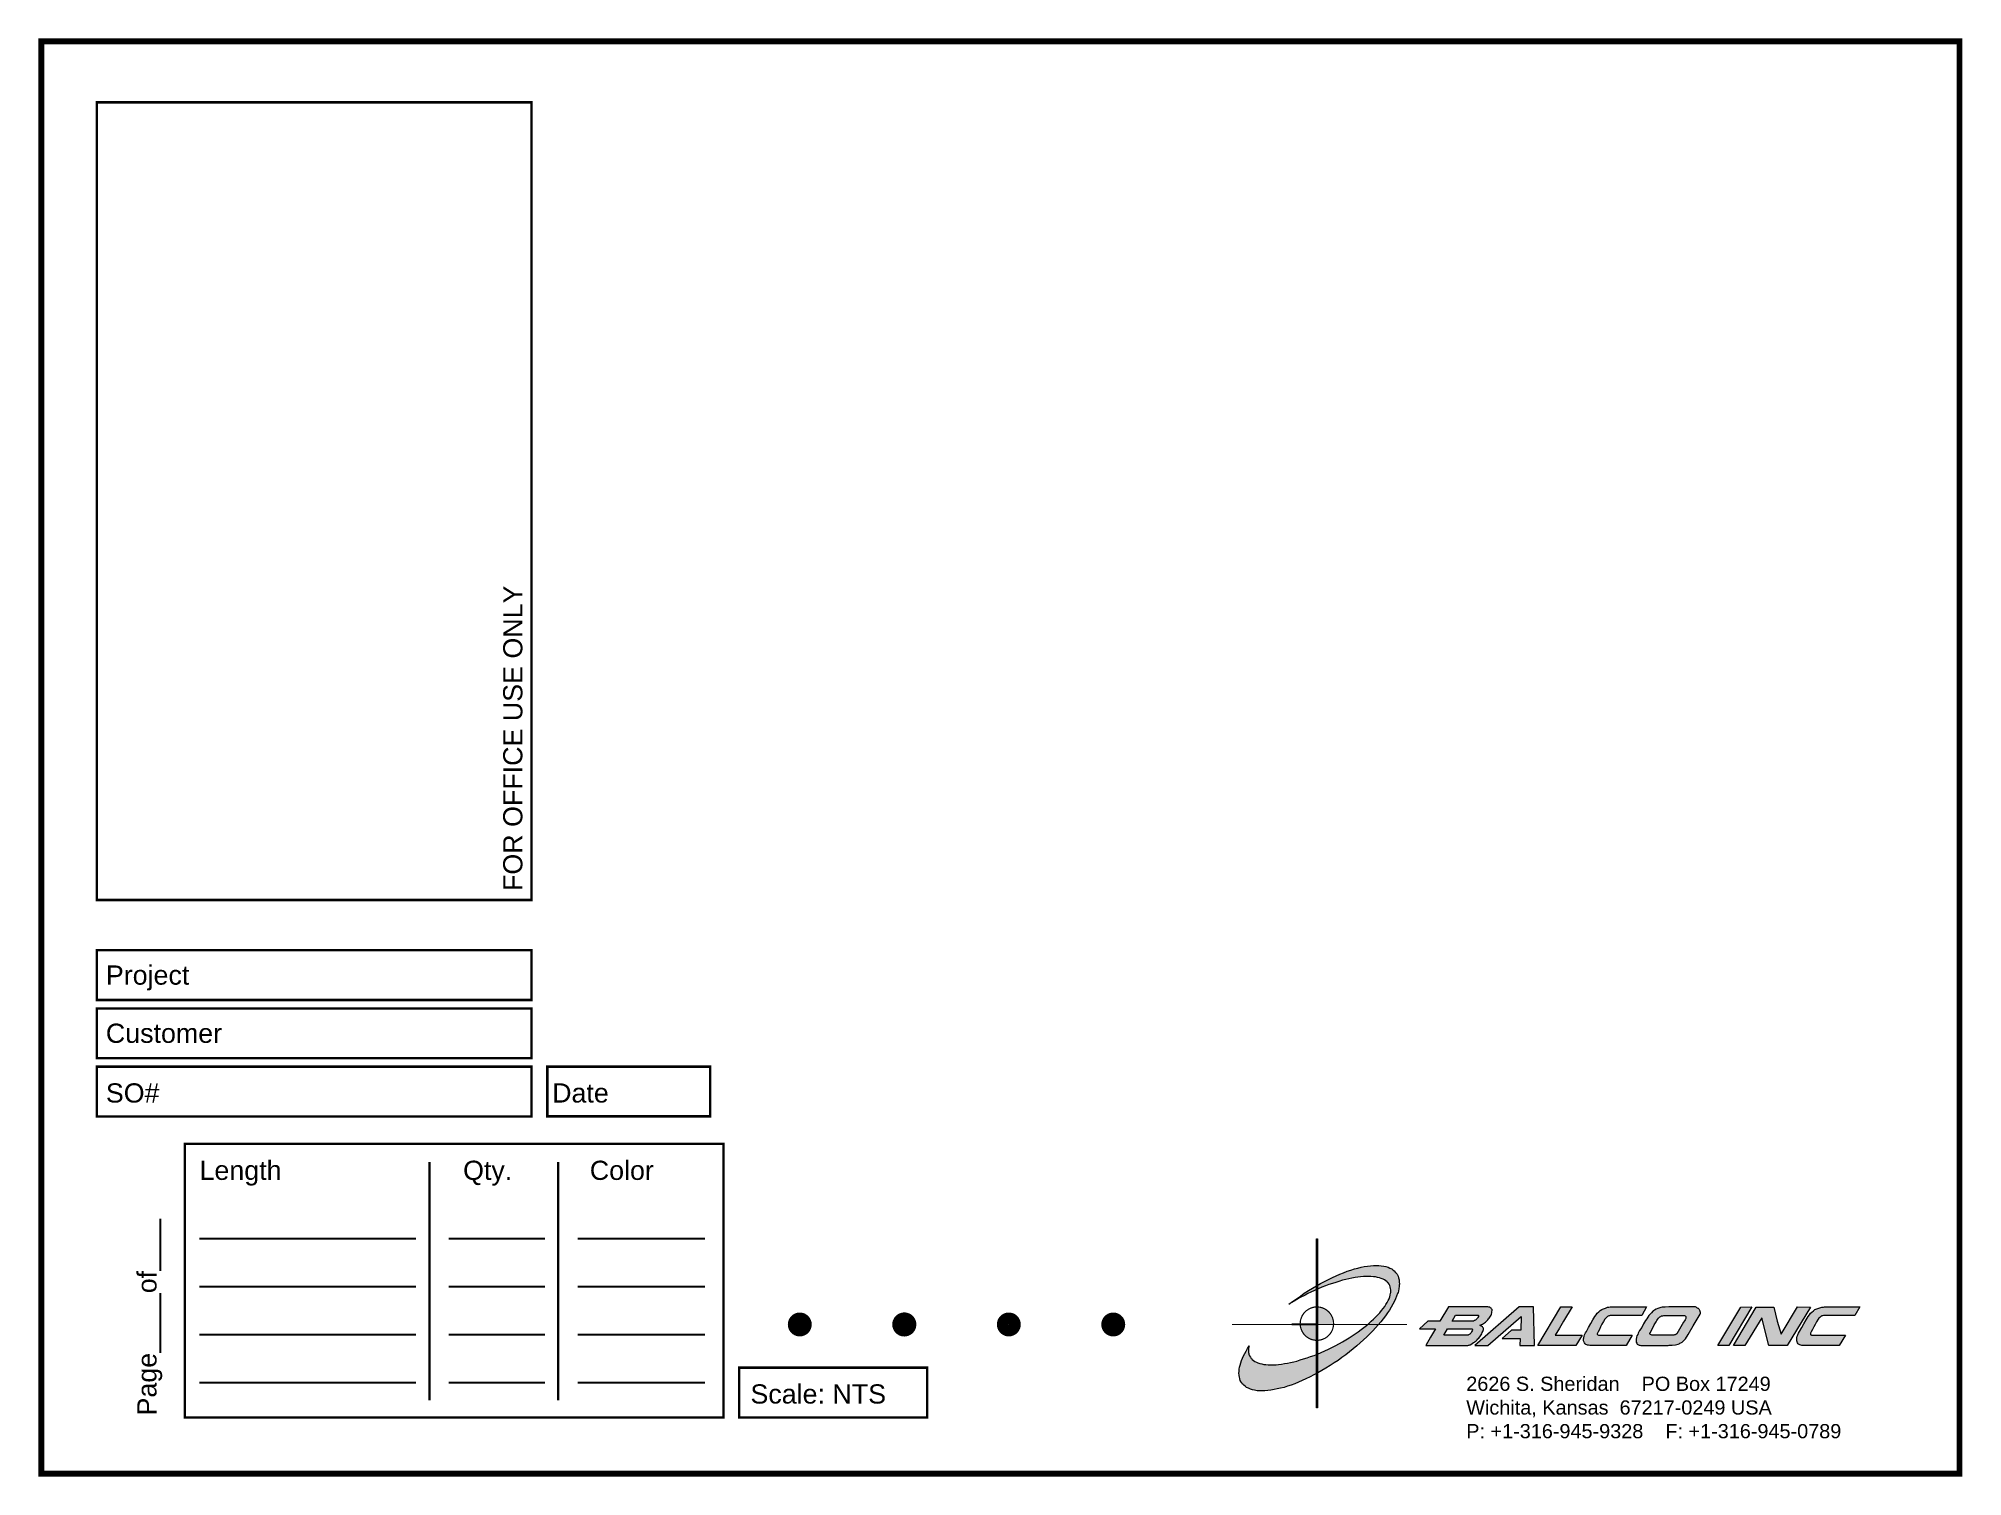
# Paper-space layout 'Breakout' of a CAD drawing. Header units: inches. Extents: x 0 to 10, y 0 to 7.5.
import ezdxf

# ---------------------------------------------------------------- set-up
doc = ezdxf.new("R2010")
doc.units = ezdxf.units.IN
doc.header["$MEASUREMENT"] = 0
doc.layers.add('Border', color=7, linetype='Continuous')
doc.layers.add('DIMENSIONS', color=3, linetype='Continuous')
doc.styles.add('ARIAL', font='arial.ttf')

# ---------------------------------------------------------------- blocks, each defined once
blk = doc.blocks.new('CADlogo')
h = blk.add_hatch(color=256)
h.paths.add_polyline_path([(0.918, 1.81), (0.909, 1.81), (0.909, 1.322), (0.918, 1.327)])
h.paths.add_polyline_path([(0.918, 1.285), (0.909, 1.281), (0.909, 1.1), (0.918, 1.1)])
h.paths.add_polyline_path([(0.918, 0.917), (0.909, 0.917), (0.909, 0.762), (0.909, 0.753), (0.91, 0.753), (0.918, 0.753)])
h.paths.add_polyline_path([(0.918, 1.091), (0.918, 1.1), (0.91, 1.1), (0.909, 1.1), (0.909, 0.917), (0.918, 0.917), (0.918, 0.919), (0.915, 0.919)])
h.paths.add_polyline_path([(0.918, 0.412), (0.909, 0.407), (0.909, 0.049), (0.918, 0.049)])
h.paths.add_polyline_path([(0.918, 0.753), (0.909, 0.753), (0.909, 0.606), (0.918, 0.609)])
h.paths.add_polyline_path([(0.918, 0.609), (0.909, 0.606), (0.909, 0.407), (0.918, 0.412)])
h.paths.add_polyline_path([(0.918, 1.327), (0.909, 1.322), (0.909, 1.281), (0.918, 1.285)])
h = blk.add_hatch(color=175)
h.paths.add_polyline_path([(0.574, 0.51), (0.543, 0.506), (0.514, 0.502), (0.487, 0.499), (0.459, 0.499), (0.432, 0.497), (0.406, 0.499), (0.382, 0.5), (0.36, 0.502), (0.338, 0.508), (0.318, 0.511), (0.298, 0.519), (0.282, 0.526), (0.265, 0.533), (0.252, 0.543), (0.24, 0.553), (0.234, 0.559), (0.229, 0.564), (0.22, 0.577), (0.212, 0.592), (0.205, 0.607), (0.203, 0.616), (0.201, 0.627), (0.199, 0.643), (0.201, 0.66), (0.201, 0.671), (0.205, 0.682), (0.207, 0.694), (0.19, 0.667), (0.176, 0.641), (0.161, 0.616), (0.148, 0.59), (0.137, 0.566), (0.128, 0.543), (0.119, 0.519), (0.113, 0.495), (0.108, 0.473), (0.104, 0.451), (0.103, 0.44), (0.103, 0.429), (0.101, 0.409), (0.103, 0.391), (0.104, 0.38), (0.106, 0.371), (0.11, 0.352), (0.115, 0.336), (0.124, 0.318), (0.13, 0.31), (0.135, 0.301), (0.143, 0.294), (0.15, 0.286), (0.165, 0.274), (0.181, 0.263), (0.199, 0.254), (0.22, 0.244), (0.242, 0.237), (0.263, 0.232), (0.289, 0.228), (0.315, 0.226), (0.342, 0.226), (0.371, 0.226), (0.402, 0.23), (0.434, 0.233), (0.467, 0.239), (0.499, 0.246), (0.534, 0.254), (0.571, 0.263), (0.606, 0.275), (0.644, 0.286), (0.682, 0.301), (0.721, 0.318), (0.759, 0.334), (0.799, 0.352), (0.841, 0.371), (0.882, 0.393), (0.909, 0.407), (0.909, 0.606), (0.884, 0.596), (0.847, 0.583), (0.81, 0.57), (0.774, 0.559), (0.739, 0.548), (0.704, 0.537), (0.671, 0.53), (0.638, 0.522), (0.606, 0.515)])
h.paths.add_polyline_path([(1.18, 0.738), (1.109, 0.698), (1.034, 0.661), (0.957, 0.627), (0.918, 0.609), (0.918, 0.412), (0.924, 0.414), (0.964, 0.438), (1.006, 0.462), (1.05, 0.489), (1.092, 0.517), (1.134, 0.544), (1.174, 0.574), (1.215, 0.603), (1.253, 0.634), (1.291, 0.663), (1.328, 0.694), (1.365, 0.725), (1.399, 0.757), (1.432, 0.788), (1.463, 0.819), (1.494, 0.85), (1.524, 0.883), (1.554, 0.917), (1.44, 0.917), (1.429, 0.908), (1.401, 0.886), (1.374, 0.864), (1.343, 0.842), (1.312, 0.822), (1.28, 0.8), (1.248, 0.778), (1.215, 0.758)])
h.paths.add_polyline_path([(1.769, 1.382), (1.767, 1.393), (1.763, 1.404), (1.758, 1.422), (1.749, 1.441), (1.743, 1.45), (1.738, 1.457), (1.73, 1.464), (1.725, 1.472), (1.709, 1.485), (1.692, 1.496), (1.674, 1.506), (1.654, 1.514), (1.632, 1.521), (1.61, 1.527), (1.584, 1.53), (1.559, 1.532), (1.531, 1.532), (1.502, 1.532), (1.471, 1.53), (1.44, 1.527), (1.407, 1.521), (1.374, 1.514), (1.339, 1.505), (1.304, 1.496), (1.268, 1.485), (1.229, 1.472), (1.191, 1.457), (1.152, 1.442), (1.114, 1.426), (1.074, 1.408), (1.034, 1.388), (0.991, 1.367), (0.951, 1.346), (0.918, 1.327), (0.918, 1.285), (0.926, 1.289), (0.964, 1.305), (1.001, 1.32), (1.037, 1.333), (1.074, 1.346), (1.109, 1.356), (1.143, 1.367), (1.178, 1.378), (1.213, 1.386), (1.246, 1.393), (1.277, 1.4), (1.31, 1.406), (1.339, 1.41), (1.368, 1.413), (1.398, 1.417), (1.425, 1.417), (1.452, 1.419), (1.476, 1.417), (1.502, 1.415), (1.524, 1.413), (1.546, 1.408), (1.566, 1.404), (1.584, 1.397), (1.602, 1.389), (1.617, 1.382), (1.632, 1.373), (1.644, 1.362), (1.65, 1.356), (1.655, 1.351), (1.665, 1.338), (1.672, 1.325), (1.677, 1.309), (1.681, 1.294), (1.683, 1.278), (1.683, 1.261), (1.683, 1.252), (1.681, 1.243), (1.677, 1.225), (1.672, 1.207), (1.665, 1.186), (1.655, 1.166), (1.644, 1.146), (1.632, 1.126), (1.619, 1.106), (1.602, 1.084), (1.586, 1.062), (1.568, 1.04), (1.548, 1.018), (1.527, 0.996), (1.504, 0.974), (1.48, 0.952), (1.456, 0.93), (1.44, 0.917), (1.554, 0.917), (1.579, 0.945), (1.602, 0.976), (1.626, 1.007), (1.648, 1.038), (1.668, 1.067), (1.687, 1.097), (1.703, 1.128), (1.719, 1.155), (1.732, 1.185), (1.743, 1.212), (1.752, 1.239), (1.758, 1.252), (1.762, 1.265), (1.767, 1.291), (1.771, 1.314), (1.771, 1.327), (1.773, 1.338), (1.771, 1.362), (1.771, 1.373)])
h.paths.add_polyline_path([(0.867, 1.296), (0.825, 1.271), (0.781, 1.243), (0.741, 1.214), (0.701, 1.186), (0.66, 1.157), (0.622, 1.128), (0.675, 1.161), (0.732, 1.194), (0.79, 1.225), (0.82, 1.239), (0.851, 1.254), (0.909, 1.281), (0.909, 1.322)])
h = blk.add_hatch(color=256)
h.paths.add_polyline_path([(1.074, 0.991), (1.07, 1.001), (1.065, 1.011), (1.059, 1.021), (1.053, 1.03), (1.046, 1.038), (1.039, 1.047), (1.031, 1.054), (1.022, 1.062), (1.014, 1.068), (1.004, 1.074), (0.995, 1.08), (0.985, 1.085), (0.975, 1.089), (0.964, 1.093), (0.954, 1.096), (0.943, 1.098), (0.932, 1.099), (0.921, 1.1), (0.918, 1.1), (0.918, 0.917), (0.94, 0.917), (1.086, 0.917), (1.087, 0.927), (1.086, 0.938), (1.085, 0.949), (1.083, 0.96), (1.081, 0.97), (1.078, 0.981)])
h.paths.add_polyline_path([(0.909, 0.917), (0.739, 0.917), (0.74, 0.91), (0.741, 0.899), (0.743, 0.888), (0.746, 0.878), (0.75, 0.867), (0.754, 0.857), (0.758, 0.847), (0.764, 0.837), (0.77, 0.828), (0.776, 0.819), (0.783, 0.811), (0.791, 0.803), (0.799, 0.795), (0.808, 0.788), (0.817, 0.782), (0.826, 0.776), (0.836, 0.771), (0.846, 0.766), (0.856, 0.762), (0.867, 0.759), (0.877, 0.757), (0.888, 0.755), (0.899, 0.753), (0.909, 0.753)])
h.paths.add_polyline_path([(0.918, 1.1), (0.91, 1.1), (0.909, 1.1), (0.909, 0.917), (0.918, 0.917)])
h = blk.add_hatch(color=256)
h.paths.add_polyline_path([(2.148, 0.874), (2.098, 0.784), (2.049, 0.7), (2.484, 0.7), (2.491, 0.702), (2.501, 0.703), (2.508, 0.705), (2.512, 0.707), (2.517, 0.711), (2.532, 0.72), (2.546, 0.729), (2.554, 0.735), (2.563, 0.74), (2.572, 0.747), (2.581, 0.757), (2.59, 0.768), (2.599, 0.777), (2.616, 0.799), (2.623, 0.811), (2.63, 0.822), (2.636, 0.833), (2.641, 0.844), (2.645, 0.855), (2.647, 0.864), (2.647, 0.879), (2.645, 0.883), (2.641, 0.886), (2.638, 0.892), (2.629, 0.899), (2.619, 0.905), (2.612, 0.91), (2.64, 0.921), (2.658, 0.936), (2.669, 0.943), (2.678, 0.95), (2.694, 0.967), (2.702, 0.976), (2.709, 0.985), (2.716, 0.994), (2.722, 1.005), (2.727, 1.014), (2.731, 1.025), (2.735, 1.038), (2.736, 1.049), (2.738, 1.062), (2.738, 1.073), (2.733, 1.082), (2.727, 1.088), (2.72, 1.093), (2.713, 1.097), (2.704, 1.099), (2.694, 1.1), (2.685, 1.102), (2.674, 1.102), (2.285, 1.102), (2.195, 0.952), (2.069, 0.952), (1.981, 0.874)])
h.paths.add_polyline_path([(2.274, 0.874), (2.53, 0.874), (2.534, 0.865), (2.532, 0.852), (2.524, 0.841), (2.515, 0.828), (2.505, 0.815), (2.493, 0.81), (2.49, 0.808), (2.235, 0.808)], flags=16)
h.paths.add_polyline_path([(2.321, 0.952), (2.356, 1.014), (2.587, 1.014), (2.592, 1.014), (2.597, 1.014), (2.597, 1.003), (2.59, 0.991), (2.583, 0.98), (2.569, 0.966), (2.555, 0.958), (2.546, 0.952), (2.535, 0.952)], flags=16)
h.paths.add_polyline_path([(3.04, 1.002), (3.036, 0.859), (2.941, 0.859), (2.844, 0.773), (3.031, 0.773), (3.027, 0.7), (3.181, 0.7), (3.168, 1.102), (3.02, 1.102), (2.557, 0.7), (2.694, 0.7)])
h.paths.add_polyline_path([(3.214, 0.7), (3.611, 0.7), (3.675, 0.808), (3.397, 0.808), (3.441, 0.881), (3.483, 0.952), (3.574, 1.102), (3.454, 1.102)])
h.paths.add_polyline_path([(3.788, 0.965), (3.766, 0.927), (3.743, 0.885), (3.721, 0.846), (3.71, 0.83), (3.702, 0.811), (3.697, 0.795), (3.693, 0.778), (3.691, 0.769), (3.691, 0.76), (3.691, 0.749), (3.693, 0.74), (3.7, 0.727), (3.708, 0.716), (3.711, 0.714), (3.724, 0.705), (3.733, 0.702), (3.744, 0.702), (3.757, 0.7), (3.774, 0.7), (4.134, 0.7), (4.196, 0.808), (3.854, 0.808), (3.841, 0.808), (3.833, 0.816), (3.836, 0.826), (3.843, 0.841), (3.856, 0.864), (3.869, 0.892), (3.883, 0.921), (3.898, 0.949), (3.914, 0.972), (3.924, 0.983), (3.931, 0.992), (3.943, 1.002), (3.954, 1.008), (3.969, 1.011), (4.297, 1.011), (4.346, 1.102), (4.238, 1.102), (4.15, 1.102), (4.075, 1.1), (3.997, 1.102), (3.982, 1.1), (3.968, 1.1), (3.955, 1.099), (3.942, 1.097), (3.92, 1.089), (3.9, 1.082), (3.889, 1.078), (3.88, 1.073), (3.863, 1.062), (3.849, 1.049), (3.834, 1.035), (3.821, 1.018), (3.81, 1.002), (3.799, 0.983)])
h.paths.add_polyline_path([(4.509, 1.097), (4.496, 1.095), (4.485, 1.093), (4.476, 1.089), (4.465, 1.086), (4.447, 1.077), (4.43, 1.066), (4.421, 1.06), (4.414, 1.055), (4.399, 1.04), (4.386, 1.025), (4.372, 1.011), (4.361, 0.994), (4.35, 0.976), (4.337, 0.96), (4.317, 0.923), (4.297, 0.888), (4.275, 0.855), (4.26, 0.828), (4.255, 0.813), (4.247, 0.799), (4.244, 0.784), (4.242, 0.777), (4.24, 0.769), (4.238, 0.753), (4.238, 0.735), (4.246, 0.722), (4.251, 0.714), (4.253, 0.713), (4.257, 0.711), (4.262, 0.705), (4.269, 0.703), (4.278, 0.702), (4.289, 0.7), (4.564, 0.7), (4.571, 0.7), (4.584, 0.702), (4.613, 0.703), (4.648, 0.707), (4.664, 0.709), (4.677, 0.713), (4.686, 0.716), (4.694, 0.722), (4.705, 0.727), (4.717, 0.735), (4.73, 0.744), (4.741, 0.755), (4.752, 0.769), (4.781, 0.815), (4.833, 0.903), (4.906, 1.025), (4.908, 1.035), (4.908, 1.046), (4.906, 1.051), (4.906, 1.057), (4.9, 1.069), (4.893, 1.08), (4.889, 1.082), (4.888, 1.086), (4.88, 1.089), (4.873, 1.093), (4.866, 1.097), (4.856, 1.1), (4.846, 1.1), (4.844, 1.1), (4.73, 1.1), (4.626, 1.1), (4.58, 1.1), (4.542, 1.099), (4.524, 1.099)])
h.paths.add_polyline_path([(4.527, 1.011), (4.54, 1.011), (4.745, 1.011), (4.752, 1.003), (4.758, 0.998), (4.758, 0.985), (4.756, 0.98), (4.754, 0.974), (4.749, 0.965), (4.743, 0.956), (4.734, 0.941), (4.663, 0.821), (4.648, 0.812), (4.639, 0.81), (4.633, 0.808), (4.622, 0.808), (4.61, 0.808), (4.416, 0.808), (4.398, 0.808), (4.39, 0.813), (4.387, 0.813), (4.385, 0.819), (4.378, 0.825), (4.385, 0.832), (4.408, 0.877), (4.428, 0.914), (4.447, 0.945), (4.454, 0.96), (4.461, 0.971), (4.474, 0.986), (4.487, 0.996), (4.496, 1.002), (4.508, 1.009), (4.516, 1.009)], flags=16)
h.paths.add_polyline_path([(5.089, 0.698), (5.206, 0.698), (5.445, 1.1), (5.33, 1.099)])
h.paths.add_polyline_path([(5.489, 1.099), (5.252, 0.698), (5.37, 0.698), (5.548, 0.987), (5.621, 0.698), (5.811, 0.698), (6.055, 1.099), (5.919, 1.1), (5.749, 0.817), (5.709, 0.954), (5.691, 1.024), (5.672, 1.099)])
h.paths.add_polyline_path([(6.086, 1.06), (6.069, 1.047), (6.056, 1.035), (6.044, 1.018), (6.031, 1.002), (6.02, 0.983), (6.009, 0.965), (5.987, 0.925), (5.965, 0.885), (5.941, 0.846), (5.932, 0.828), (5.923, 0.811), (5.917, 0.795), (5.914, 0.778), (5.912, 0.769), (5.912, 0.758), (5.914, 0.749), (5.916, 0.738), (5.921, 0.725), (5.928, 0.716), (5.936, 0.709), (5.945, 0.705), (5.954, 0.702), (5.965, 0.7), (5.98, 0.7), (5.994, 0.7), (6.355, 0.7), (6.419, 0.806), (6.073, 0.806), (6.056, 0.811), (6.056, 0.821), (6.056, 0.826), (6.064, 0.841), (6.077, 0.864), (6.089, 0.892), (6.104, 0.919), (6.119, 0.947), (6.135, 0.972), (6.144, 0.983), (6.153, 0.992), (6.163, 1), (6.166, 1.003), (6.172, 1.005), (6.178, 1.008), (6.19, 1.011), (6.517, 1.011), (6.569, 1.1), (6.459, 1.102), (6.373, 1.1), (6.296, 1.1), (6.217, 1.1), (6.203, 1.1), (6.19, 1.099), (6.175, 1.099), (6.164, 1.095), (6.141, 1.089), (6.12, 1.082), (6.111, 1.077), (6.102, 1.073)])
blk.add_hatch(color=256).paths.add_polyline_path([(0.918, 0.609), (0.909, 0.606), (0.909, 0.407), (0.918, 0.412)])
for q in [(0.65, 0.917), (0.909, 0.648)]:
    blk.add_line((0.909, 0.917), q)
at = {"color": 7, "lineweight": 0}
for points in [[(0.909, 1.81), (0.918, 1.81), (0.918, 0.049), (0.909, 0.049), (0.909, 1.81)], [(2.738, 1.073), (2.733, 1.082), (2.727, 1.088), (2.72, 1.093), (2.713, 1.097), (2.704, 1.099), (2.694, 1.1), (2.685, 1.102), (2.674, 1.102), (2.285, 1.102), (2.195, 0.952), (2.069, 0.952), (1.981, 0.874), (2.148, 0.874), (2.098, 0.784), (2.049, 0.7), (2.484, 0.7), (2.491, 0.702), (2.501, 0.703), (2.508, 0.705), (2.512, 0.707), (2.517, 0.711), (2.532, 0.72), (2.546, 0.729), (2.554, 0.735), (2.563, 0.74), (2.572, 0.747), (2.581, 0.757), (2.59, 0.768), (2.599, 0.777), (2.616, 0.799), (2.623, 0.811), (2.63, 0.822), (2.636, 0.833), (2.641, 0.844), (2.645, 0.855), (2.647, 0.864), (2.647, 0.874), (2.647, 0.879), (2.645, 0.883), (2.641, 0.886), (2.638, 0.892), (2.629, 0.899), (2.619, 0.905), (2.612, 0.91), (2.64, 0.921), (2.658, 0.936), (2.669, 0.943), (2.678, 0.95), (2.694, 0.967), (2.702, 0.976), (2.709, 0.985), (2.716, 0.994), (2.722, 1.005), (2.727, 1.014), (2.731, 1.025), (2.735, 1.038), (2.736, 1.049), (2.738, 1.062), (2.738, 1.073), (2.738, 1.073)], [(2.587, 0.985), (2.583, 0.98), (2.572, 0.969), (2.565, 0.963), (2.555, 0.958), (2.546, 0.952), (2.535, 0.952), (2.321, 0.952), (2.356, 1.014), (2.587, 1.014), (2.592, 1.014), (2.594, 1.014), (2.596, 1.013), (2.597, 1.011), (2.597, 1.005), (2.596, 1), (2.59, 0.991), (2.587, 0.985), (2.587, 0.985)], [(3.027, 0.7), (3.181, 0.7), (3.168, 1.102), (3.02, 1.102), (2.557, 0.7), (2.694, 0.7), (3.04, 1.002), (3.036, 0.859), (3.038, 0.859), (2.941, 0.859), (2.844, 0.773), (3.031, 0.773), (3.027, 0.7), (3.027, 0.7)], [(3.214, 0.7), (3.454, 1.102), (3.574, 1.102), (3.483, 0.952), (3.441, 0.881), (3.397, 0.808), (3.675, 0.808), (3.611, 0.7), (3.214, 0.7), (3.214, 0.7)], [(3.969, 1.011), (3.96, 1.009), (3.955, 1.007), (3.949, 1.005), (3.946, 1.003), (3.94, 1), (3.931, 0.992), (3.924, 0.983), (3.914, 0.972), (3.898, 0.949), (3.883, 0.921), (3.869, 0.892), (3.856, 0.864), (3.843, 0.841), (3.836, 0.826), (3.834, 0.821), (3.834, 0.817), (3.836, 0.813), (3.839, 0.81), (3.847, 0.808), (3.854, 0.808), (4.196, 0.808), (4.134, 0.7), (3.774, 0.7), (3.757, 0.7), (3.744, 0.702), (3.733, 0.702), (3.724, 0.705), (3.715, 0.711), (3.711, 0.713), (3.708, 0.716), (3.7, 0.727), (3.693, 0.74), (3.691, 0.749), (3.691, 0.76), (3.691, 0.769), (3.693, 0.778), (3.697, 0.795), (3.702, 0.811), (3.71, 0.83), (3.721, 0.846), (3.743, 0.885), (3.766, 0.927), (3.788, 0.965), (3.799, 0.983), (3.81, 1.002), (3.821, 1.018), (3.834, 1.035), (3.849, 1.049), (3.863, 1.062), (3.88, 1.073), (3.889, 1.078), (3.9, 1.082), (3.92, 1.089), (3.942, 1.097), (3.955, 1.099), (3.968, 1.1), (3.982, 1.1), (3.997, 1.102), (4.075, 1.1), (4.15, 1.102), (4.238, 1.102), (4.346, 1.102), (4.297, 1.011), (3.969, 1.011), (3.969, 1.011)], [(4.846, 1.1), (4.844, 1.1), (4.73, 1.1), (4.626, 1.1), (4.58, 1.1), (4.542, 1.099), (4.524, 1.099), (4.509, 1.097), (4.496, 1.095), (4.485, 1.093), (4.476, 1.089), (4.465, 1.086), (4.447, 1.077), (4.43, 1.066), (4.421, 1.06), (4.414, 1.055), (4.399, 1.04), (4.386, 1.025), (4.372, 1.011), (4.361, 0.994), (4.35, 0.976), (4.337, 0.96), (4.317, 0.923), (4.297, 0.888), (4.275, 0.855), (4.26, 0.828), (4.255, 0.813), (4.247, 0.799), (4.244, 0.784), (4.242, 0.777), (4.24, 0.769), (4.238, 0.753), (4.238, 0.735), (4.246, 0.722), (4.251, 0.714), (4.253, 0.713), (4.257, 0.711), (4.262, 0.705), (4.269, 0.703), (4.278, 0.702), (4.289, 0.7), (4.564, 0.7), (4.571, 0.7), (4.584, 0.702), (4.613, 0.703), (4.648, 0.707), (4.664, 0.709), (4.677, 0.713), (4.686, 0.716), (4.694, 0.722), (4.705, 0.727), (4.717, 0.735), (4.73, 0.744), (4.741, 0.755), (4.752, 0.769), (4.781, 0.815), (4.833, 0.903), (4.906, 1.025), (4.908, 1.035), (4.908, 1.046), (4.906, 1.051), (4.906, 1.057), (4.9, 1.069), (4.897, 1.075), (4.893, 1.08), (4.889, 1.082), (4.888, 1.086), (4.88, 1.089), (4.873, 1.093), (4.866, 1.097), (4.856, 1.1), (4.846, 1.1), (4.846, 1.1)], [(4.734, 0.941), (4.663, 0.821), (4.653, 0.815), (4.646, 0.811), (4.639, 0.81), (4.633, 0.808), (4.622, 0.808), (4.61, 0.808), (4.416, 0.808), (4.403, 0.808), (4.396, 0.81), (4.39, 0.813), (4.388, 0.813), (4.386, 0.815), (4.385, 0.819), (4.383, 0.821), (4.383, 0.826), (4.383, 0.83), (4.385, 0.832), (4.408, 0.877), (4.428, 0.914), (4.447, 0.945), (4.454, 0.96), (4.461, 0.971), (4.471, 0.982), (4.478, 0.989), (4.487, 0.996), (4.496, 1.002), (4.505, 1.007), (4.511, 1.009), (4.516, 1.009), (4.527, 1.011), (4.54, 1.011), (4.743, 1.011), (4.749, 1.007), (4.752, 1.003), (4.756, 1), (4.758, 0.994), (4.758, 0.985), (4.756, 0.98), (4.754, 0.974), (4.749, 0.965), (4.743, 0.956), (4.734, 0.941), (4.734, 0.941)], [(5.089, 0.698), (5.33, 1.099), (5.445, 1.1), (5.206, 0.698), (5.091, 0.698), (5.089, 0.698), (5.089, 0.698)], [(5.811, 0.698), (5.621, 0.698), (5.548, 0.987), (5.37, 0.698), (5.252, 0.698), (5.489, 1.099), (5.672, 1.099), (5.691, 1.024), (5.709, 0.954), (5.749, 0.817), (5.919, 1.1), (6.055, 1.099), (5.811, 0.698), (5.811, 0.698)], [(6.19, 1.011), (6.181, 1.009), (6.175, 1.007), (6.172, 1.005), (6.166, 1.003), (6.163, 1), (6.153, 0.992), (6.144, 0.983), (6.135, 0.972), (6.119, 0.947), (6.104, 0.919), (6.089, 0.892), (6.077, 0.864), (6.064, 0.841), (6.056, 0.826), (6.056, 0.821), (6.056, 0.815), (6.058, 0.811), (6.062, 0.81), (6.067, 0.808), (6.077, 0.806), (6.419, 0.806), (6.355, 0.7), (5.994, 0.7), (5.98, 0.7), (5.965, 0.7), (5.954, 0.702), (5.945, 0.705), (5.936, 0.709), (5.932, 0.713), (5.928, 0.716), (5.921, 0.725), (5.916, 0.738), (5.914, 0.749), (5.912, 0.758), (5.912, 0.769), (5.914, 0.778), (5.917, 0.795), (5.923, 0.811), (5.932, 0.828), (5.941, 0.846), (5.965, 0.885), (5.987, 0.925), (6.009, 0.965), (6.02, 0.983), (6.031, 1.002), (6.044, 1.018), (6.056, 1.035), (6.069, 1.047), (6.086, 1.06), (6.102, 1.073), (6.111, 1.077), (6.12, 1.082), (6.141, 1.089), (6.164, 1.095), (6.175, 1.099), (6.19, 1.099), (6.203, 1.1), (6.217, 1.1), (6.296, 1.1), (6.373, 1.1), (6.459, 1.102), (6.569, 1.1), (6.517, 1.011), (6.19, 1.011), (6.19, 1.011)], [(2.484, 0.808), (2.235, 0.808), (2.274, 0.874), (2.524, 0.874), (2.53, 0.872), (2.532, 0.87), (2.533, 0.866), (2.533, 0.863), (2.532, 0.852), (2.524, 0.841), (2.515, 0.828), (2.506, 0.817), (2.501, 0.813), (2.493, 0.81), (2.49, 0.808), (2.486, 0.808), (2.484, 0.808), (2.484, 0.808)]]:
    blk.add_lwpolyline(points, dxfattribs=at)
at = {"color": 175, "lineweight": 0}
blk.add_lwpolyline([(1.758, 1.422), (1.763, 1.404), (1.767, 1.393), (1.769, 1.382), (1.771, 1.373), (1.771, 1.362), (1.773, 1.338), (1.771, 1.327), (1.771, 1.314), (1.767, 1.291), (1.762, 1.265), (1.758, 1.252), (1.752, 1.239), (1.743, 1.212), (1.732, 1.185), (1.719, 1.155), (1.703, 1.128), (1.687, 1.097), (1.668, 1.067), (1.648, 1.038), (1.626, 1.007), (1.602, 0.976), (1.579, 0.945), (1.551, 0.914), (1.524, 0.883), (1.494, 0.85), (1.463, 0.819), (1.432, 0.788), (1.399, 0.757), (1.365, 0.725), (1.328, 0.694), (1.291, 0.663), (1.253, 0.634), (1.215, 0.603), (1.174, 0.574), (1.134, 0.544), (1.092, 0.517), (1.05, 0.489), (1.006, 0.462), (0.964, 0.438), (0.924, 0.414), (0.882, 0.393), (0.841, 0.371), (0.799, 0.352), (0.759, 0.334), (0.721, 0.318), (0.682, 0.301), (0.644, 0.286), (0.606, 0.275), (0.571, 0.263), (0.534, 0.254), (0.499, 0.246), (0.467, 0.239), (0.434, 0.233), (0.402, 0.23), (0.371, 0.226), (0.342, 0.226), (0.315, 0.226), (0.289, 0.228), (0.263, 0.232), (0.242, 0.237), (0.22, 0.244), (0.199, 0.254), (0.181, 0.263), (0.165, 0.274), (0.15, 0.286), (0.143, 0.294), (0.135, 0.301), (0.13, 0.31), (0.124, 0.318), (0.115, 0.336), (0.11, 0.352), (0.106, 0.371), (0.104, 0.38), (0.103, 0.391), (0.101, 0.409), (0.103, 0.429), (0.103, 0.44), (0.104, 0.451), (0.108, 0.473), (0.113, 0.495), (0.119, 0.519), (0.128, 0.543), (0.137, 0.566), (0.148, 0.59), (0.161, 0.616), (0.176, 0.641), (0.19, 0.667), (0.207, 0.694), (0.205, 0.682), (0.201, 0.671), (0.201, 0.66), (0.199, 0.649), (0.199, 0.638), (0.201, 0.627), (0.203, 0.616), (0.205, 0.607), (0.212, 0.592), (0.22, 0.577), (0.229, 0.564), (0.234, 0.559), (0.24, 0.553), (0.252, 0.543), (0.265, 0.533), (0.282, 0.526), (0.298, 0.519), (0.318, 0.511), (0.338, 0.508), (0.36, 0.502), (0.382, 0.5), (0.406, 0.499), (0.432, 0.497), (0.459, 0.499), (0.487, 0.499), (0.514, 0.502), (0.543, 0.506), (0.574, 0.51), (0.606, 0.515), (0.638, 0.522), (0.671, 0.53), (0.704, 0.537), (0.739, 0.548), (0.774, 0.559), (0.81, 0.57), (0.847, 0.583), (0.884, 0.596), (0.92, 0.61), (0.957, 0.627), (1.034, 0.661), (1.109, 0.698), (1.18, 0.738), (1.215, 0.758), (1.248, 0.778), (1.28, 0.8), (1.312, 0.822), (1.343, 0.842), (1.374, 0.864), (1.401, 0.886), (1.429, 0.908), (1.456, 0.93), (1.48, 0.952), (1.504, 0.974), (1.527, 0.996), (1.548, 1.018), (1.568, 1.04), (1.586, 1.062), (1.602, 1.084), (1.619, 1.106), (1.632, 1.126), (1.644, 1.146), (1.655, 1.166), (1.665, 1.186), (1.672, 1.207), (1.677, 1.225), (1.681, 1.243), (1.683, 1.252), (1.683, 1.261), (1.683, 1.278), (1.681, 1.294), (1.677, 1.309), (1.672, 1.325), (1.665, 1.338), (1.655, 1.351), (1.65, 1.356), (1.644, 1.362), (1.632, 1.373), (1.617, 1.382), (1.602, 1.389), (1.584, 1.397), (1.566, 1.404), (1.546, 1.408), (1.524, 1.413), (1.502, 1.415), (1.476, 1.417), (1.452, 1.419), (1.425, 1.417), (1.398, 1.417), (1.368, 1.413), (1.339, 1.41), (1.31, 1.406), (1.277, 1.4), (1.246, 1.393), (1.213, 1.386), (1.178, 1.378), (1.143, 1.367), (1.109, 1.356), (1.074, 1.346), (1.037, 1.333), (1.001, 1.32), (0.964, 1.305), (0.926, 1.289), (0.851, 1.254), (0.82, 1.239), (0.79, 1.225), (0.732, 1.194), (0.675, 1.161), (0.622, 1.128), (0.66, 1.157), (0.701, 1.186), (0.741, 1.214), (0.781, 1.243), (0.825, 1.271), (0.867, 1.296), (0.909, 1.322), (0.951, 1.346), (0.991, 1.367), (1.034, 1.388), (1.074, 1.408), (1.114, 1.426), (1.152, 1.442), (1.191, 1.457), (1.229, 1.472), (1.268, 1.485), (1.304, 1.496), (1.339, 1.505), (1.374, 1.514), (1.407, 1.521), (1.44, 1.527), (1.471, 1.53), (1.502, 1.532), (1.531, 1.532), (1.559, 1.532), (1.584, 1.53), (1.61, 1.527), (1.632, 1.521), (1.654, 1.514), (1.674, 1.506), (1.692, 1.496), (1.709, 1.485), (1.725, 1.472), (1.73, 1.464), (1.738, 1.457), (1.743, 1.45), (1.749, 1.441), (1.758, 1.422), (1.758, 1.422)], dxfattribs=at)
at = {"color": 7, "lineweight": 0, "const_width": 0.0128}
blk.add_lwpolyline([(1.087, 0.927), (1.086, 0.938), (1.085, 0.949), (1.083, 0.96), (1.081, 0.97), (1.078, 0.981), (1.074, 0.991), (1.07, 1.001), (1.065, 1.011), (1.059, 1.021), (1.053, 1.03), (1.046, 1.038), (1.039, 1.047), (1.031, 1.054), (1.022, 1.062), (1.014, 1.068), (1.004, 1.074), (0.995, 1.08), (0.985, 1.085), (0.975, 1.089), (0.964, 1.093), (0.954, 1.096), (0.943, 1.098), (0.932, 1.099), (0.921, 1.1), (0.91, 1.1), (0.899, 1.1), (0.888, 1.099), (0.877, 1.097), (0.867, 1.094), (0.856, 1.091), (0.846, 1.087), (0.836, 1.082), (0.826, 1.077), (0.817, 1.071), (0.808, 1.065), (0.799, 1.058), (0.791, 1.05), (0.783, 1.043), (0.776, 1.034), (0.77, 1.025), (0.764, 1.016), (0.758, 1.006), (0.754, 0.996), (0.75, 0.986), (0.746, 0.976), (0.743, 0.965), (0.741, 0.954), (0.74, 0.943), (0.739, 0.932), (0.739, 0.921), (0.74, 0.91), (0.741, 0.899), (0.743, 0.888), (0.746, 0.878), (0.75, 0.867), (0.754, 0.857), (0.758, 0.847), (0.764, 0.837), (0.77, 0.828), (0.776, 0.819), (0.783, 0.811), (0.791, 0.803), (0.799, 0.795), (0.808, 0.788), (0.817, 0.782), (0.826, 0.776), (0.836, 0.771), (0.846, 0.766), (0.856, 0.762), (0.867, 0.759), (0.877, 0.757), (0.888, 0.755), (0.899, 0.753), (0.91, 0.753), (0.921, 0.753), (0.932, 0.754), (0.943, 0.756), (0.954, 0.758), (0.964, 0.761), (0.975, 0.764), (0.985, 0.769), (0.995, 0.773), (1.004, 0.779), (1.014, 0.785), (1.022, 0.792), (1.031, 0.799), (1.039, 0.807), (1.046, 0.815), (1.053, 0.824), (1.059, 0.833), (1.065, 0.842), (1.07, 0.852), (1.074, 0.862), (1.078, 0.872), (1.081, 0.883), (1.083, 0.894), (1.085, 0.905), (1.086, 0.916), (1.087, 0.927)], dxfattribs=at)
at = {"color": 7, "lineweight": 0}
blk.add_lwpolyline([(1.853, 0.917, 0.0091, 0.0091, 0), (0.029, 0.917, 0.00366, 0.00366, 0), (0.029, 0.917, 0.00366, 0.00366, 0)], format="xyseb", dxfattribs=at)
blk = doc.blocks.new('ACADlogo')
blk.add_blockref('CADlogo', (-0.011, 7.152))
blk = doc.blocks.new('ejccornerdetailsheet')
at = {"layer": 'Border', "color": 253}
for p, q in [((0.823, 1.224), (1.95, 1.224)), ((2.122, 1.224), (2.622, 1.224)), ((2.794, 1.224), (3.457, 1.224)), ((0.823, 0.974), (1.95, 0.974)), ((2.122, 0.974), (2.622, 0.974)), ((2.794, 0.974), (3.457, 0.974)), ((0.823, 0.724), (1.95, 0.724)), ((2.122, 0.724), (2.622, 0.724)), ((2.794, 0.724), (3.457, 0.724)), ((0.823, 0.474), (1.95, 0.474)), ((2.122, 0.474), (2.622, 0.474)), ((2.794, 0.474), (3.457, 0.474))]:
    blk.add_line(p, q, dxfattribs=at)
at = {"layer": 'Border'}
for points, const_width in [([(0, 7.461), (9.993, 7.461), (9.993, 0), (0, 0)], 0.03), ([(0.289, 7.143), (2.554, 7.143), (2.554, 2.988), (0.289, 2.988)], 0.0125), ([(0.289, 2.727), (2.554, 2.727), (2.554, 2.467), (0.289, 2.467)], 0.0125), ([(0.289, 2.423), (2.554, 2.423), (2.554, 2.164), (0.289, 2.164)], 0.0125), ([(0.289, 2.12), (2.554, 2.12), (2.554, 1.86), (0.289, 1.86)], 0.0125), ([(2.636, 1.861), (2.636, 2.12), (3.484, 2.12), (3.484, 1.861)], 0.0125), ([(3.554, 0.292), (0.747, 0.292), (0.747, 1.718), (3.554, 1.718)], 0.0125), ([(3.635, 0.552), (4.614, 0.552), (4.614, 0.293), (3.635, 0.293)], 0.0125)]:
    blk.add_lwpolyline(points, close=True, dxfattribs=dict(at, const_width=const_width))
at = {"layer": 'Border', "const_width": 0.0125}
for points in [[(2.022, 1.623), (2.022, 0.382)], [(2.693, 1.623), (2.693, 0.382)]]:
    blk.add_lwpolyline(points, dxfattribs=at)
at = {"layer": 'Border', "color": 175, "const_width": 0.0625}
for points in [[(3.92, 0.777, 1), (3.982, 0.777, 1)], [(4.464, 0.777, 1), (4.527, 0.777, 1)], [(5.009, 0.777, 1), (5.071, 0.777, 1)], [(5.553, 0.777, 1), (5.615, 0.777, 1)]]:
    blk.add_lwpolyline(points, format="xyb", close=True, dxfattribs=at)
at = {"layer": 'Border', "xscale": 0.5, "yscale": 0.5, "zscale": 0.5}
blk.add_blockref('ACADlogo', (6.194, -3.258), dxfattribs=at)
at = {"layer": 'Border', "style": 'ARIAL'}
for s, p in [('FOR OFFICE USE ONLY', (2.506, 3.035)), ('Page%%u        %%uof%%u       ', (0.6, 0.303))]:
    blk.add_text(s, height=0.1, rotation=90, dxfattribs=at).set_placement(p)
for s, p in [('Project', (0.336, 2.547)), ('Customer', (0.336, 2.244)), ('SO#', (0.336, 1.933)), ('Date', (2.661, 1.933)), ('Length', (0.824, 1.53)), ('Qty.', (2.197, 1.53)), ('Color', (2.857, 1.53)), ('Scale: NTS', (3.694, 0.365))]:
    blk.add_text(s, height=0.1, dxfattribs=at).set_placement(p)
at = {"layer": 'Border', "insert": (7.423, 0.505), "char_height": 0.074, "width": 2.3438, "attachment_point": 1, "style": 'ARIAL'}
blk.add_mtext('2626 S. Sheridan    PO Box 17249\\PWichita, Kansas  67217-0249 USA \\PP: +1-316-945-9328    F: +1-316-945-0789', dxfattribs=at)

psp = doc.layouts.new('Breakout')

# ---------------------------------------------------------------- block references
at = {"layer": 'DIMENSIONS'}
psp.add_blockref('ejccornerdetailsheet', (0, 0), dxfattribs=at)

# ---------------------------------------------------------------- viewports
at = {"layer": '0'}
psp.add_viewport(center=(4.997, 3.73), size=(9.993, 7.46055), view_center_point=(26.30945, 6.70443), view_height=8.8253083, dxfattribs=at)

doc.saveas('drawing.dxf')
